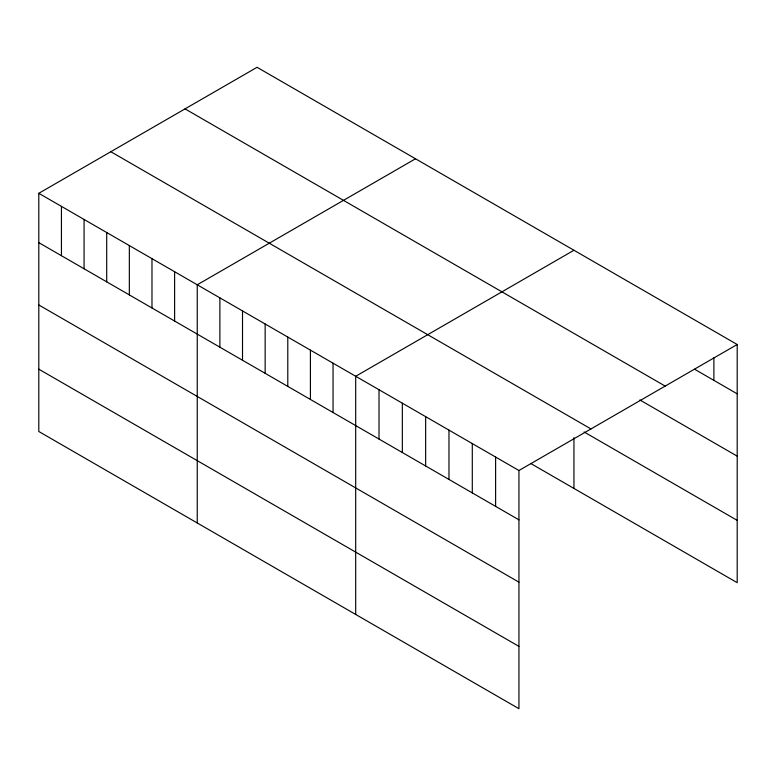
<?xml version="1.0" encoding="UTF-8"?>
<svg xmlns="http://www.w3.org/2000/svg" width="776" height="776" viewBox="0 0 776 776"><rect width="100%" height="100%" fill="white"/><g stroke="black" fill="none" stroke-linecap="round" stroke-linejoin="round"><path stroke-width="1.16" d="M38.8 193.311L518.94 470.518L518.94 708.701L38.8 431.495L38.8 193.311L257.06 67.299L737.2 344.505L737.2 582.689L530.745 463.485M415.509 158.779L197.249 284.792L197.249 522.976M573.949 250.26L355.689 376.273L355.689 614.447M518.94 470.518L737.2 344.505M694.617 369.24L737.2 393.83M185.037 108.882L665.178 386.089M639.861 399.95L737.2 456.152M110.822 151.727L590.963 428.934M584.095 431.97L737.2 520.366M38.8 242.636L518.94 519.842M38.8 304.958L518.94 582.165M38.8 369.172L518.94 646.379M713.881 357.503L713.881 380.366M573.949 437.654L573.949 488.434M495.612 457.054L495.612 506.379M472.293 443.591L472.293 492.915M448.974 430.127L448.974 479.442M425.655 416.663L425.655 465.978M402.337 403.2L402.337 452.515M379.008 389.736L379.008 439.051M333.059 363.197L333.059 412.522M310.419 350.131L310.419 399.456M287.789 337.065L287.789 386.39M265.149 323.999L265.149 373.314M242.519 310.924L242.519 360.248M219.88 297.858L219.88 347.182M174.61 271.726L174.61 321.041M151.98 258.65L151.98 307.975M129.34 245.585L129.34 294.909M106.71 232.519L106.71 281.843M84.07 219.453L84.07 268.768M61.44 206.387L61.44 255.702"/></g></svg>
